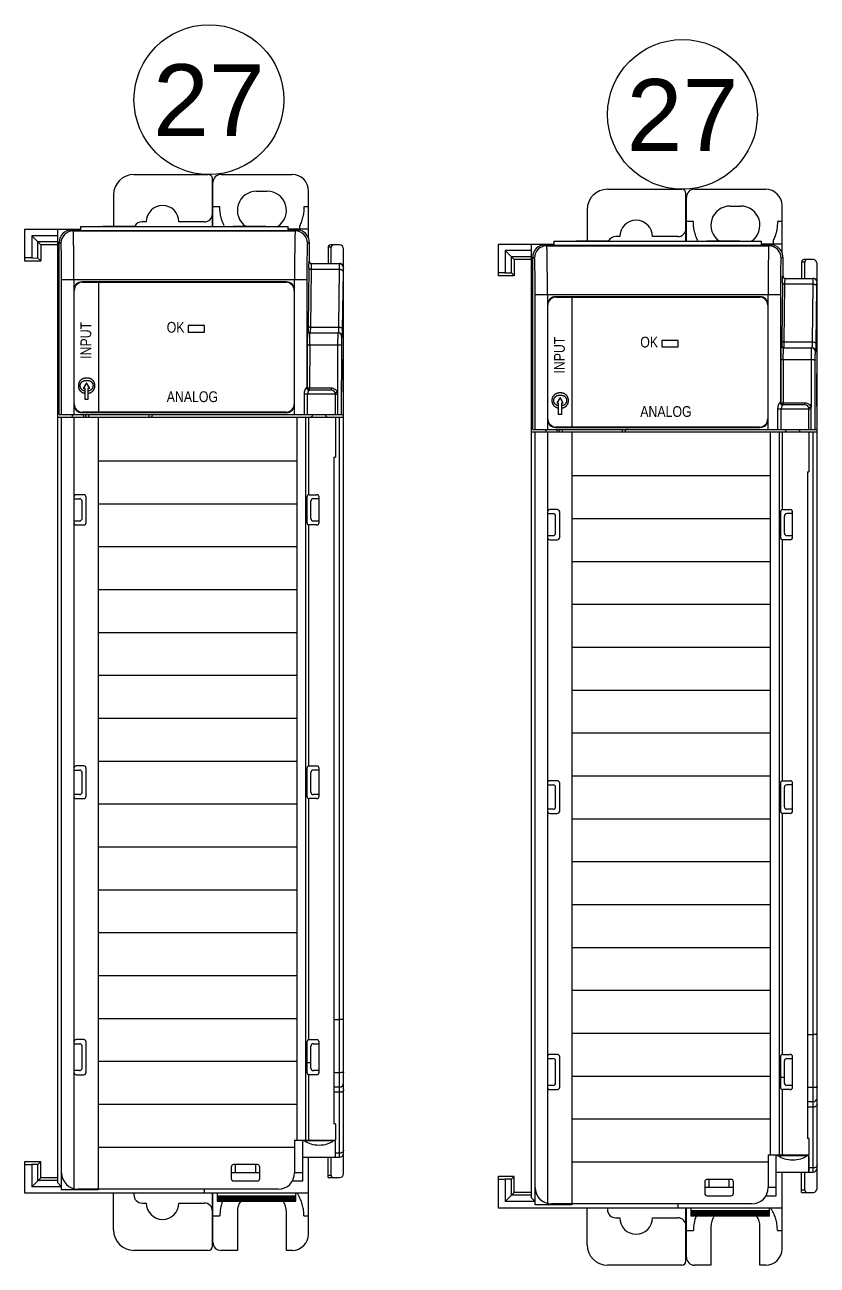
# Model space of a CAD drawing. Header units: inches. Extents: x -38 to 199, y -310 to 64.
# Drawn here: x 134.09 to 137.91, y 53.83 to 59.81 of the extents above; entities that cross this region are included whole.
import ezdxf
from ezdxf.enums import TextEntityAlignment as Align

# ---------------------------------------------------------------- set-up
doc = ezdxf.new("R2010")
doc.units = ezdxf.units.IN
doc.header["$MEASUREMENT"] = 0
for name, color, linetype in [('FREE-TEXT', 2, 'Continuous'), ('off-wire', 6, 'Continuous'), ('PLC', 7, 'Continuous')]:
    doc.layers.add(name, color=color, linetype=linetype)
doc.styles.add('HELVLS', font='arial.ttf')
doc.styles.get("Standard").update_dxf_attribs({"font": 'arial.ttf'})

# ---------------------------------------------------------------- blocks, each defined once
blk = doc.blocks.new('27GREEEN')
at = {"layer": 'PLC', "color": 3, "linetype": 'Continuous'}
for p, q in [((87.2378, -168.2679), (87.596, -168.2679)), ((87.6571, -168.2679), (87.9996, -168.2679)), ((87.6157, -168.5166), (87.6157, -168.2876)), ((87.6177, -168.5166), (87.6177, -168.3073)), ((87.1393, -168.3664), (87.1393, -168.5166)), ((87.8283, -168.3487), (87.8795, -168.3487)), ((88.0783, -168.5735), (88.0783, -168.3467)), ((87.6521, -168.4235), (87.6177, -168.4235)), ((88.0783, -168.4235), (88.0558, -168.4235)), ((87.2968, -168.4963), (87.2771, -168.4963)), ((87.5764, -168.4963), (87.4543, -168.4963)), ((86.7122, -168.6853), (86.7122, -168.5317)), ((86.7122, -168.5317), (86.9799, -168.5317)), ((86.7453, -168.5629), (86.7453, -168.6702)), ((86.7453, -168.5629), (86.789, -168.6065)), ((86.8697, -168.5629), (86.7453, -168.5629)), ((86.8697, -168.5317), (86.8697, -173.1262)), ((86.9453, -168.54), (86.9366, -168.5357)), ((86.9799, -168.5357), (86.9366, -168.5357)), ((86.9453, -168.54), (88.0145, -168.54)), ((86.9799, -168.518), (86.9799, -168.5378)), ((86.9799, -168.518), (87.9799, -168.518)), ((86.9799, -168.5378), (87.9799, -168.5378)), ((87.0862, -168.5166), (87.2437, -168.5166)), ((87.7161, -168.5166), (87.8736, -168.5166)), ((87.9799, -168.5378), (87.9799, -168.518)), ((88.0783, -168.5317), (87.9799, -168.5317)), ((88.0232, -168.5357), (87.9799, -168.5357)), ((88.0232, -168.5357), (88.0145, -168.54)), ((88.035, -168.5155), (88.035, -168.5317)), ((86.7754, -168.6707), (86.7754, -168.593)), ((86.8697, -168.593), (86.7754, -168.593)), ((86.789, -168.6065), (86.789, -168.6843)), ((86.8697, -168.6065), (86.789, -168.6065)), ((86.8775, -169.4254), (86.8775, -168.5947)), ((86.8775, -168.5947), (86.8862, -168.5991)), ((86.9477, -168.6296), (86.9476, -168.6216)), ((88.0122, -168.6217), (88.0121, -168.6296)), ((88.0736, -168.5991), (88.0823, -168.5947)), ((88.0823, -168.5947), (88.0823, -168.6853)), ((88.1724, -168.6189), (88.1724, -168.6971)), ((88.1875, -168.6189), (88.1724, -168.6189)), ((88.2279, -168.6071), (88.1842, -168.6071)), ((88.1875, -168.6971), (88.1875, -168.6189)), ((88.2476, -173.0823), (88.2476, -168.6268)), ((86.7453, -168.6702), (86.7122, -168.6702)), ((86.789, -168.6853), (86.7122, -168.6853)), ((86.7453, -168.6702), (86.7754, -168.6707)), ((86.7754, -168.6707), (86.789, -168.6843)), ((86.9481, -168.6753), (86.948, -168.6743)), ((86.9482, -168.7045), (86.9481, -168.6753)), ((88.0118, -168.6611), (88.0117, -168.6743)), ((88.0823, -168.6853), (88.0816, -168.6856)), ((86.8775, -168.705), (86.8697, -168.705)), ((88.0805, -168.7192), (88.0772, -168.9966)), ((88.089, -169.0033), (88.0923, -168.7259)), ((88.2266, -168.7259), (88.0923, -168.7259)), ((88.0934, -168.6974), (88.2273, -168.6974)), ((88.2266, -168.7259), (88.2233, -169.0033)), ((88.2279, -168.6971), (88.2273, -168.6974)), ((88.243, -169.0143), (88.2463, -168.7369)), ((88.2476, -168.705), (88.2437, -168.705)), ((88.2476, -168.7168), (88.2469, -168.7171)), ((86.8893, -169.4254), (86.8893, -168.7762)), ((88.0705, -168.7762), (86.8893, -168.7762)), ((86.9484, -168.7762), (86.9484, -169.4254)), ((87.972, -168.7857), (86.9878, -168.7857)), ((86.9897, -168.7876), (87.9701, -168.7876)), ((88.0114, -169.4254), (88.0114, -168.7762)), ((88.0705, -168.7762), (88.0705, -169.2955)), ((86.9504, -169.3742), (86.9504, -168.827)), ((88.0094, -168.827), (88.0094, -169.3742)), ((86.8775, -168.955), (86.8697, -168.955)), ((87.4996, -168.9963), (87.4996, -169.0278)), ((87.5783, -168.9963), (87.4996, -168.9963)), ((87.4996, -169.0278), (87.5783, -169.0278)), ((87.5783, -169.0278), (87.5783, -168.9963)), ((88.0739, -169.0199), (88.0764, -169.0199)), ((88.0857, -169.0317), (88.2221, -169.0317)), ((88.0882, -169.0317), (88.0885, -169.0283)), ((88.0885, -169.0283), (88.0888, -169.0185)), ((88.089, -169.0033), (88.2233, -169.0033)), ((88.2196, -169.0317), (88.2194, -169.0344)), ((88.0726, -169.0871), (88.0722, -169.2955)), ((88.0844, -169.0885), (88.084, -169.2968)), ((88.0844, -169.0885), (88.2188, -169.0885)), ((88.2188, -169.0885), (88.2183, -169.318)), ((88.2378, -169.4254), (88.2385, -169.091)), ((88.2418, -169.0514), (88.2393, -169.0514)), ((88.2418, -169.0514), (88.2421, -169.0489)), ((88.2449, -169.1577), (88.2449, -169.3152)), ((88.2449, -169.1577), (88.2462, -169.1577)), ((88.2462, -169.3152), (88.2462, -169.1577)), ((86.8697, -169.2089), (86.8775, -169.2089)), ((86.8775, -169.2758), (86.8697, -169.2758)), ((87.009, -169.2715), (86.9933, -169.2987)), ((87.0246, -169.2987), (87.009, -169.2715)), ((87.0024, -169.2987), (86.9933, -169.2987)), ((87.0024, -169.3528), (87.0024, -169.2987)), ((87.0024, -169.3113), (87.0024, -169.3113)), ((87.0024, -169.3222), (87.0024, -169.3222)), ((87.0246, -169.2987), (87.0156, -169.2987)), ((87.0156, -169.2987), (87.0156, -169.3528)), ((87.0156, -169.3116), (87.0156, -169.3116)), ((87.0156, -169.3225), (87.0156, -169.3225)), ((88.057, -169.327), (88.057, -169.4254)), ((88.2082, -169.327), (88.057, -169.327)), ((88.0694, -169.2955), (88.0722, -169.2955)), ((88.0744, -169.4254), (88.0744, -169.327)), ((88.0809, -169.3073), (88.0791, -169.3102)), ((88.1886, -169.3073), (88.0809, -169.3073)), ((88.084, -169.3073), (88.084, -169.2968)), ((88.084, -169.2968), (88.1886, -169.2968)), ((88.1886, -169.3073), (88.1886, -169.2968)), ((88.2082, -169.4254), (88.2082, -169.327)), ((88.2193, -169.4254), (88.2194, -169.3283)), ((88.2462, -169.3152), (88.2449, -169.3152)), ((87.0156, -169.3528), (87.0024, -169.3528)), ((86.8697, -169.4372), (88.2476, -169.4372)), ((86.8775, -169.4254), (88.2476, -169.4254)), ((86.8893, -173.1462), (86.8893, -169.4372)), ((86.9484, -169.4372), (86.9484, -173.1552)), ((86.9878, -169.4156), (87.972, -169.4156)), ((87.9701, -169.4136), (86.9897, -169.4136)), ((87.0193, -169.4254), (87.0193, -169.4372)), ((87.3106, -169.4372), (87.3106, -169.4254)), ((88.0232, -172.9215), (88.0232, -169.4372)), ((88.0644, -169.4372), (88.0644, -172.9215)), ((88.0801, -169.8115), (88.0801, -169.4372)), ((88.2082, -169.4372), (88.2082, -169.6301)), ((88.2279, -173.0042), (88.2279, -169.4372)), ((88.2011, -169.6301), (88.2011, -172.8427)), ((88.2011, -169.6301), (88.2082, -169.6301)), ((86.9956, -169.8112), (86.9602, -169.8112)), ((87.0075, -169.9451), (87.0075, -169.8231)), ((88.0704, -169.8231), (88.0704, -169.9451)), ((88.0823, -169.8112), (88.1177, -169.8112)), ((88.1295, -169.9451), (88.1295, -169.8231)), ((86.9484, -169.8309), (86.976, -169.8309)), ((86.9878, -169.9254), (86.9878, -169.8427)), ((88.0901, -169.9254), (88.0901, -169.8427)), ((88.1295, -169.8309), (88.1019, -169.8309)), ((86.9484, -169.9372), (86.976, -169.9372)), ((88.1019, -169.9372), (88.1295, -169.9372)), ((86.9602, -169.9569), (86.9956, -169.9569)), ((88.0801, -171.1185), (88.0801, -169.9567)), ((88.1177, -169.9569), (88.0823, -169.9569)), ((86.9484, -171.138), (86.976, -171.138)), ((86.9956, -171.1183), (86.9602, -171.1183)), ((87.0075, -171.264), (87.0075, -171.1301)), ((88.0704, -171.1301), (88.0704, -171.264)), ((88.0823, -171.1183), (88.1177, -171.1183)), ((88.1295, -171.138), (88.1019, -171.138)), ((88.1295, -171.264), (88.1295, -171.1301)), ((86.9878, -171.2443), (86.9878, -171.1498)), ((88.0901, -171.2443), (88.0901, -171.1498)), ((86.976, -171.2561), (86.9484, -171.2561)), ((88.1295, -171.2561), (88.1019, -171.2561)), ((86.9602, -171.2758), (86.9956, -171.2758)), ((88.0801, -172.4374), (88.0801, -171.2756)), ((88.1177, -171.2758), (88.0823, -171.2758)), ((88.2011, -172.3407), (88.2279, -172.3407)), ((86.9956, -172.4372), (86.9602, -172.4372)), ((87.0075, -172.5947), (87.0075, -172.449)), ((88.0704, -172.449), (88.0704, -172.5947)), ((88.0823, -172.4372), (88.1177, -172.4372)), ((88.1295, -172.5947), (88.1295, -172.449)), ((86.9484, -172.4569), (86.976, -172.4569)), ((86.9878, -172.575), (86.9878, -172.4687)), ((88.0901, -172.575), (88.0901, -172.4687)), ((88.1019, -172.4569), (88.1295, -172.4569)), ((88.0704, -172.5475), (88.0901, -172.5475)), ((86.976, -172.5868), (86.9484, -172.5868)), ((86.9602, -172.6065), (86.9956, -172.6065)), ((88.0801, -172.9215), (88.0801, -172.6063)), ((88.1177, -172.6065), (88.0823, -172.6065)), ((88.1295, -172.5868), (88.1019, -172.5868)), ((88.2279, -172.5966), (88.2011, -172.5966)), ((88.2279, -172.6656), (88.2011, -172.6656)), ((88.2279, -172.6912), (88.2011, -172.6912)), ((88.2082, -172.8427), (88.2011, -172.8427)), ((88.2082, -172.8427), (88.2082, -172.9215)), ((88.0114, -172.9215), (88.2082, -172.9215)), ((88.0114, -172.9215), (88.0114, -173.079)), ((88.2082, -172.9254), (88.0508, -172.9254)), ((88.0508, -173.1183), (88.0508, -172.9254)), ((88.1886, -172.9215), (88.1886, -172.9254)), ((88.207, -172.9254), (88.207, -173.0042)), ((88.2082, -173.0042), (88.2082, -172.9254)), ((88.2279, -172.9843), (88.2082, -172.9843)), ((86.7122, -173.0238), (86.789, -173.0238)), ((86.7122, -173.1774), (86.7122, -173.0238)), ((86.7122, -173.0389), (86.7453, -173.0389)), ((86.7754, -173.0384), (86.7453, -173.0389)), ((86.7453, -173.0389), (86.7453, -173.1462)), ((86.789, -173.0248), (86.7754, -173.0384)), ((86.7754, -173.1162), (86.7754, -173.0384)), ((86.789, -173.1026), (86.789, -173.0248)), ((87.7063, -173.0514), (87.7063, -173.1065)), ((87.8323, -173.0396), (87.7181, -173.0396)), ((87.726, -173.0396), (87.726, -173.079)), ((87.8244, -173.079), (87.8244, -173.0396)), ((87.8441, -173.1065), (87.8441, -173.0514)), ((88.0508, -173.0042), (88.2279, -173.0042)), ((88.0783, -173.3742), (88.0783, -173.0042)), ((88.1724, -173.102), (88.1724, -173.0042)), ((88.1875, -173.0902), (88.1875, -173.0042)), ((86.7453, -173.1462), (86.789, -173.1026)), ((86.8697, -173.1026), (86.789, -173.1026)), ((87.8441, -173.079), (87.7063, -173.079)), ((88.0508, -173.079), (88.0114, -173.079)), ((88.1724, -173.0902), (88.1875, -173.0902)), ((88.1724, -173.102), (88.2279, -173.102)), ((86.8893, -173.1462), (86.7453, -173.1462)), ((86.8697, -173.1162), (86.7754, -173.1162)), ((86.8697, -173.1262), (86.8893, -173.1462)), ((87.9327, -173.1577), (86.9681, -173.1577)), ((87.5783, -173.1774), (87.5783, -173.1577)), ((87.7181, -173.1183), (87.8323, -173.1183)), ((87.9999, -173.1183), (88.0508, -173.1183)), ((88.0783, -173.1774), (86.7122, -173.1774)), ((87.1393, -173.3546), (87.1393, -173.1774)), ((87.2378, -173.1774), (87.2378, -173.1853)), ((87.2771, -173.2246), (87.2968, -173.2246)), ((87.4543, -173.2246), (87.5764, -173.2246)), ((87.6157, -173.4333), (87.6157, -173.1774)), ((87.6177, -173.4136), (87.6177, -173.1774)), ((87.6393, -173.1776), (87.6393, -173.2161)), ((88.0173, -173.191), (87.6393, -173.191)), ((88.0173, -173.1978), (87.6393, -173.1978)), ((88.0173, -173.2035), (87.6393, -173.2035)), ((88.0173, -173.2082), (87.6393, -173.2082)), ((88.0173, -173.2119), (87.6393, -173.2119)), ((88.0173, -173.2145), (87.6393, -173.2145)), ((88.0173, -173.2161), (87.6393, -173.2161)), ((88.0173, -173.2166), (87.6393, -173.2166)), ((88.0173, -173.2161), (88.0173, -173.1777)), ((87.6177, -173.2857), (87.6521, -173.2857)), ((87.7358, -173.2679), (87.7358, -173.453)), ((87.972, -173.453), (87.972, -173.2679)), ((88.0558, -173.2857), (88.0783, -173.2857)), ((87.596, -173.453), (87.2378, -173.453)), ((87.7358, -173.453), (87.6571, -173.453)), ((87.9996, -173.453), (87.972, -173.453))]:
    blk.add_line(p, q, dxfattribs=at)
at = {"layer": 'PLC', "color": 3}
for p, q in [((87.0681, -169.4156), (87.0681, -168.7857)), ((87.0662, -169.6479), (88.0232, -169.6479)), ((87.0662, -169.8546), (88.0232, -169.8546)), ((87.0662, -170.0612), (88.0232, -170.0612)), ((87.0662, -170.2679), (88.0232, -170.2679)), ((87.0662, -170.4746), (88.0232, -170.4746)), ((87.0662, -170.6813), (88.0232, -170.6813)), ((87.0662, -170.888), (88.0232, -170.888)), ((87.0662, -171.0947), (88.0232, -171.0947)), ((87.0662, -171.3014), (88.0232, -171.3014)), ((87.0662, -171.5081), (88.0232, -171.5081)), ((87.0662, -171.7148), (88.0232, -171.7148)), ((87.0662, -171.9215), (88.0232, -171.9215)), ((87.0662, -172.1282), (88.0232, -172.1282)), ((87.0662, -172.3349), (88.0232, -172.3349)), ((87.0662, -172.5416), (88.0232, -172.5416)), ((87.0662, -172.7483), (88.0232, -172.7483)), ((87.0662, -172.955), (88.0114, -172.955))]:
    blk.add_line(p, q, dxfattribs=at)
blk.add_lwpolyline([(86.8893, -169.4372), (87.0662, -169.4372), (87.0662, -173.1616), (86.8893, -173.1616)], close=True, dxfattribs=at)
at = {"layer": 'PLC', "color": 3, "linetype": 'Continuous'}
for centre, radius, start, end in [((87.2378, -168.3664), 0.0984, 90, 180), ((87.596, -168.2876), 0.0197, 0, 90), ((87.6571, -168.3073), 0.0394, 90, 180), ((87.9996, -168.3467), 0.0787, 0, 90), ((87.8283, -168.4412), 0.0925, 90, 235.17732), ((87.8795, -168.4412), 0.0925, 304.82253, 90), ((87.3756, -168.4963), 0.0787, 0, 180), ((87.2771, -168.5357), 0.0394, 90, 150.75074), ((87.5764, -168.4569), 0.0394, 270, 0), ((86.9366, -168.5947), 0.059, 89.99406, 179.99628), ((86.9453, -168.5991), 0.0591, 90.01329, 179.99407), ((88.0145, -168.5991), 0.0591, 0.00521, 89.98641), ((88.1842, -168.6189), 0.0118, 90, 180), ((88.2279, -168.6268), 0.0197, 0, 90), ((75.5847, -168.7451), 11.3635, 0.35718, 0.58221), ((104.5517, -168.775), 16.5402, 179.65114, 180.00432), ((98.0928, -168.7339), 10.0813, 179.40757, 179.58624), ((88.0934, -168.6856), 0.0118, 180.00764, 269.98595), ((69.6404, -168.7763), 17.3079, 0.00012, 0.23749), ((88.2273, -168.7171), 0.0197, 0.00708, 89.98561), ((86.9878, -168.825), 0.0394, 90, 180.20461), ((86.9897, -168.827), 0.0394, 90, 180), ((87.9701, -168.827), 0.0394, 0, 90), ((87.972, -168.825), 0.0394, 359.75716, 90), ((88.0857, -169.0199), 0.0118, 179.99628, 269.9952), ((88.0882, -169.0199), 0.0118, 180.07853, 269.9991), ((86.5008, -168.9893), 1.5883, 358.94531, 359.49432), ((88.2196, -169.0514), 0.0197, 0.00139, 89.92261), ((88.2221, -169.0514), 0.0197, 359.99555, 89.99539), ((88.0823, -169.2956), 0.0117, 179.99226, 269.97929), ((88.084, -169.2955), 0.0118, 179.99928, 269.99768), ((88.1886, -169.327), 0.0197, 0, 90), ((88.1889, -169.3285), 0.0312, 19.66772, 37.41356), ((86.9878, -169.3762), 0.0394, 179.76972, 270), ((86.9897, -169.3742), 0.0394, 180, 270), ((87.9701, -169.3742), 0.0394, 270, 360), ((87.972, -169.3762), 0.0394, 270, 0.28186), ((86.9681, -169.4439), 0.0303, 141.84812, 167.31962), ((86.9681, -169.4439), 0.0303, 12.68038, 38.15188), ((86.9956, -169.4372), 0.0118, 0, 67.5), ((87.3342, -169.4372), 0.0118, 90, 180), ((88.0872, -169.4254), 0.0118, 270, 0), ((88.1718, -169.4254), 0.0118, 180, 247.5), ((86.9602, -169.8231), 0.0118, 90, 179.98979), ((86.9956, -169.8231), 0.0118, 0, 90), ((88.0823, -169.8231), 0.0118, 90, 180), ((88.1177, -169.8231), 0.0118, 0, 90), ((86.976, -169.8427), 0.0118, 0, 90), ((88.1019, -169.8427), 0.0118, 90, 180), ((86.976, -169.9254), 0.0118, 270, 360), ((88.1019, -169.9254), 0.0118, 180, 270), ((86.9602, -169.9451), 0.0118, 180.00953, 270), ((86.9956, -169.9451), 0.0118, 270, 360), ((88.0823, -169.9451), 0.0118, 180, 270), ((88.1177, -169.9451), 0.0118, 270, 0.00596), ((86.9602, -171.1301), 0.0118, 90, 179.9886), ((86.976, -171.1498), 0.0118, 0, 90), ((86.9956, -171.1301), 0.0118, 0, 90), ((88.0823, -171.1301), 0.0118, 90, 180), ((88.1019, -171.1498), 0.0118, 90, 180), ((88.1177, -171.1301), 0.0118, 0, 90), ((86.976, -171.2443), 0.0118, 270, 360), ((88.1019, -171.2443), 0.0118, 180, 270), ((86.9602, -171.264), 0.0118, 180.00953, 270), ((86.9956, -171.264), 0.0118, 270, 360), ((88.0823, -171.264), 0.0118, 180, 270), ((88.1177, -171.264), 0.0118, 270, 0.00596), ((86.9602, -172.449), 0.0118, 90, 179.9886), ((86.9956, -172.449), 0.0118, 0, 90), ((88.0823, -172.449), 0.0118, 90, 180), ((88.1177, -172.449), 0.0118, 0, 90), ((86.976, -172.4687), 0.0118, 0, 90), ((88.1019, -172.4687), 0.0118, 90, 180), ((86.9602, -172.5947), 0.0118, 180.00953, 270), ((86.976, -172.575), 0.0118, 270, 360), ((86.9956, -172.5947), 0.0118, 270, 360), ((88.0823, -172.5947), 0.0118, 180, 270), ((88.1019, -172.575), 0.0118, 180, 270), ((88.1177, -172.5947), 0.0118, 270, 0.00441), ((88.2279, -172.6459), 0.0197, 270, 359.99778), ((88.0872, -172.9333), 0.0118, 40.54788, 90), ((88.1718, -172.9333), 0.0118, 112.5, 139.45212), ((88.2279, -172.9845), 0.0197, 270, 359.99909), ((87.7181, -173.0514), 0.0118, 90, 180), ((87.8323, -173.0514), 0.0118, 0, 90), ((86.9681, -173.079), 0.0787, 180, 270), ((87.7181, -173.1065), 0.0118, 180, 270), ((87.8323, -173.1065), 0.0118, 270, 0), ((87.9327, -173.079), 0.0787, 270, 0), ((88.2279, -173.0823), 0.0197, 270, 0), ((87.2771, -173.1853), 0.0394, 180, 270), ((87.3756, -173.2246), 0.0787, 180, 0), ((87.5764, -173.264), 0.0394, 0, 90), ((87.8283, -173.2679), 0.0925, 145.65376, 180), ((87.8795, -173.2679), 0.0925, 0, 34.34626), ((87.883, -173.2759), 0.1713, 33.89164, 35.12407), ((87.8813, -173.2771), 0.1733, 32.07478, 33.88954), ((87.8792, -173.2783), 0.1757, 30.11953, 32.07219), ((87.2378, -173.3546), 0.0984, 180, 270), ((87.9996, -173.3742), 0.0787, 270, 0), ((87.596, -173.4333), 0.0197, 270, 0), ((87.6571, -173.4136), 0.0394, 180, 270)]:
    blk.add_arc(centre, radius, start, end, dxfattribs=at)
for centre, major_axis, ratio, start_param, end_param in [((88.0232, -168.5947), (0.0528, 0.0264), 0.99981, -0.096361, 1.107103), ((88.0232, -168.5947), (-0.0528, -0.0264), 0.99981, 2.678052, 3.045231), ((88.1993, -168.6189), (0.0118, 0), 0.999848, 7.853982, 9.424778), ((88.0941, -168.6853), (0.0106, 0.0053), 0.99981, 2.678052, 4.248696), ((88.2279, -168.7168), (-0.0176, -0.0088), 0.99981, 3.32181, 4.248696), ((88.2279, -168.7168), (0.0176, 0.0088), 0.99981, -0.463541, 0.180217), ((88.1295, -172.9057), (0.0787, 0), 0.5, 3.665191, 5.759587), ((88.1993, -173.0902), (0.0118, 0), 0.999848, 3.141593, 4.712389)]:
    blk.add_ellipse(centre, major_axis=major_axis, ratio=ratio, start_param=start_param, end_param=end_param, dxfattribs=at)
for points, knots in [([(87.6729, -168.5155), (87.671, -168.5119), (87.6675, -168.5046), (87.663, -168.4934), (87.6592, -168.482), (87.6562, -168.4704), (87.654, -168.4588), (87.652, -168.4431), (87.6517, -168.4313), (87.6521, -168.4235)], [0, 0, 0, 0, 0.127708, 0.254328, 0.380026, 0.504912, 0.629177, 0.753048, 1, 1, 1, 1]), ([(88.0558, -168.4235), (88.0561, -168.4313), (88.0558, -168.4431), (88.0539, -168.4588), (88.0516, -168.4704), (88.0486, -168.482), (88.0449, -168.4934), (88.0404, -168.5046), (88.0369, -168.5119), (88.035, -168.5155)], [0, 0, 0, 0, 0.246944, 0.370809, 0.495073, 0.619962, 0.745664, 0.872289, 1, 1, 1, 1]), ([(86.9476, -168.6216), (86.9475, -168.6156), (86.9474, -168.6068), (86.9472, -168.5954), (86.9471, -168.5877), (86.947, -168.5804), (86.9469, -168.5737), (86.9467, -168.5676), (86.9466, -168.562), (86.9464, -168.5571), (86.9463, -168.5527), (86.9461, -168.5495), (86.946, -168.5472), (86.9459, -168.5458), (86.9459, -168.5445), (86.9458, -168.5434), (86.9457, -168.5424), (86.9456, -168.5416), (86.9455, -168.541), (86.9455, -168.5405), (86.9454, -168.5403), (86.9454, -168.5402), (86.9453, -168.5401), (86.9453, -168.54), (86.9453, -168.54)], [0, 0, 0, 0, 0.220848, 0.32252, 0.417952, 0.506883, 0.589081, 0.664312, 0.732348, 0.792993, 0.846102, 0.891528, 0.911317, 0.929132, 0.944961, 0.958798, 0.970639, 0.98048, 0.988319, 0.994158, 0.996333, 0.998017, 0.999226, 1, 1, 1, 1]), ([(88.0145, -168.54), (88.0145, -168.54), (88.0145, -168.5401), (88.0144, -168.5402), (88.0144, -168.5403), (88.0143, -168.5405), (88.0143, -168.541), (88.0142, -168.5416), (88.0141, -168.5424), (88.014, -168.5434), (88.0139, -168.5445), (88.0139, -168.5458), (88.0138, -168.5472), (88.0137, -168.5495), (88.0135, -168.5527), (88.0134, -168.5571), (88.0132, -168.562), (88.0131, -168.5676), (88.0129, -168.5737), (88.0128, -168.5804), (88.0127, -168.5877), (88.0125, -168.5955), (88.0124, -168.6069), (88.0123, -168.6157), (88.0122, -168.6217)], [0, 0, 0, 0, 0.000774, 0.001982, 0.003667, 0.005842, 0.011681, 0.01952, 0.029361, 0.041202, 0.05504, 0.070869, 0.088685, 0.108474, 0.153902, 0.207012, 0.267659, 0.335696, 0.410928, 0.493126, 0.582057, 0.677489, 0.779159, 1, 1, 1, 1]), ([(86.8893, -168.7762), (86.8893, -168.7648), (86.8893, -168.7477), (86.8892, -168.7252), (86.8891, -168.709), (86.889, -168.6934), (86.8888, -168.6786), (86.8886, -168.6647), (86.8884, -168.6519), (86.8882, -168.6402), (86.888, -168.6313), (86.8878, -168.6249), (86.8877, -168.6206), (86.8876, -168.6167), (86.8874, -168.6131), (86.8873, -168.61), (86.8871, -168.6072), (86.887, -168.6048), (86.8869, -168.6031), (86.8868, -168.6019), (86.8867, -168.6012), (86.8866, -168.6006), (86.8865, -168.6001), (86.8865, -168.5997), (86.8864, -168.5994), (86.8863, -168.5992), (86.8863, -168.5991), (86.8862, -168.5991)], [0, 0, 0, 0, 0.193908, 0.288591, 0.380476, 0.468739, 0.552559, 0.631129, 0.703673, 0.769515, 0.828011, 0.854337, 0.878635, 0.900844, 0.920908, 0.938786, 0.954437, 0.967819, 0.978896, 0.983563, 0.987646, 0.991145, 0.994061, 0.996393, 0.998147, 0.999334, 1, 1, 1, 1]), ([(88.0736, -168.5991), (88.0735, -168.5991), (88.0735, -168.5992), (88.0734, -168.5994), (88.0733, -168.5997), (88.0732, -168.6001), (88.0732, -168.6006), (88.0731, -168.6012), (88.073, -168.6019), (88.0729, -168.6031), (88.0728, -168.6048), (88.0727, -168.6072), (88.0725, -168.61), (88.0724, -168.6131), (88.0722, -168.6167), (88.0721, -168.6206), (88.072, -168.6249), (88.0718, -168.6313), (88.0716, -168.6402), (88.0714, -168.6519), (88.0712, -168.6647), (88.071, -168.6786), (88.0708, -168.6934), (88.0707, -168.709), (88.0706, -168.7252), (88.0705, -168.7477), (88.0705, -168.7648), (88.0705, -168.7762)], [0, 0, 0, 0, 0.000666, 0.001851, 0.003603, 0.005934, 0.008847, 0.012344, 0.016425, 0.02109, 0.032166, 0.04555, 0.061205, 0.079087, 0.099156, 0.121367, 0.145665, 0.17199, 0.230484, 0.296325, 0.368871, 0.447444, 0.531269, 0.619531, 0.711414, 0.806094, 1, 1, 1, 1]), ([(88.0805, -168.7192), (88.0805, -168.7168), (88.0806, -168.7121), (88.0807, -168.7065), (88.0808, -168.7024), (88.0808, -168.6996), (88.0809, -168.6971), (88.081, -168.6948), (88.081, -168.6927), (88.0811, -168.6909), (88.0812, -168.6894), (88.0813, -168.6882), (88.0813, -168.6875), (88.0814, -168.687), (88.0814, -168.6866), (88.0814, -168.6863), (88.0815, -168.686), (88.0815, -168.6858), (88.0815, -168.6857), (88.0816, -168.6856), (88.0816, -168.6856)], [0, 0, 0, 0, 0.217545, 0.413663, 0.502583, 0.584974, 0.660569, 0.729105, 0.790328, 0.844039, 0.89005, 0.928176, 0.944228, 0.958258, 0.970258, 0.980227, 0.988161, 0.994067, 0.99797, 1, 1, 1, 1]), ([(88.0923, -168.7259), (88.0915, -168.7259), (88.09, -168.7258), (88.0879, -168.7254), (88.0858, -168.7248), (88.084, -168.724), (88.0826, -168.723), (88.0814, -168.7218), (88.0807, -168.7206), (88.0805, -168.7197), (88.0805, -168.7192)], [0, 0, 0, 0, 0.155385, 0.307511, 0.451848, 0.585479, 0.706506, 0.81452, 0.911059, 1, 1, 1, 1]), ([(88.0923, -168.7259), (88.0923, -168.7238), (88.0924, -168.7199), (88.0925, -168.7143), (88.0926, -168.7101), (88.0927, -168.7071), (88.0928, -168.7052), (88.0929, -168.7034), (88.0929, -168.7019), (88.093, -168.7006), (88.0931, -168.6995), (88.0931, -168.6988), (88.0932, -168.6983), (88.0932, -168.698), (88.0933, -168.6978), (88.0933, -168.6976), (88.0934, -168.6975), (88.0934, -168.6974), (88.0934, -168.6974)], [0, 0, 0, 0, 0.217153, 0.413238, 0.584751, 0.66035, 0.72886, 0.790067, 0.843756, 0.889716, 0.927782, 0.957866, 0.969892, 0.979898, 0.987882, 0.993849, 0.997834, 1, 1, 1, 1]), ([(88.2273, -168.6974), (88.2273, -168.6974), (88.2272, -168.6974), (88.2272, -168.6975), (88.2272, -168.6976), (88.2272, -168.6978), (88.2272, -168.698), (88.2271, -168.6983), (88.2271, -168.6986), (88.2271, -168.699), (88.2271, -168.6996), (88.227, -168.7006), (88.227, -168.7019), (88.2269, -168.7034), (88.2269, -168.7052), (88.2269, -168.7071), (88.2268, -168.7093), (88.2268, -168.7116), (88.2267, -168.7151), (88.2267, -168.7199), (88.2266, -168.7238), (88.2266, -168.7259)], [0, 0, 0, 0, 0.000701, 0.001864, 0.00569, 0.011556, 0.019469, 0.029423, 0.041411, 0.055422, 0.071446, 0.109492, 0.155456, 0.209169, 0.270416, 0.338981, 0.414648, 0.497199, 0.586333, 0.782622, 1, 1, 1, 1]), ([(88.2463, -168.7369), (88.2463, -168.7362), (88.246, -168.7347), (88.2447, -168.7326), (88.2429, -168.7307), (88.2404, -168.729), (88.2374, -168.7277), (88.234, -168.7267), (88.2304, -168.726), (88.2279, -168.7259), (88.2266, -168.7259)], [0, 0, 0, 0, 0.088915, 0.18538, 0.293295, 0.414254, 0.547907, 0.692338, 0.844576, 1, 1, 1, 1]), ([(88.2463, -168.7369), (88.2463, -168.7355), (88.2464, -168.7328), (88.2464, -168.7289), (88.2465, -168.7259), (88.2465, -168.7239), (88.2466, -168.7225), (88.2466, -168.7213), (88.2467, -168.7202), (88.2467, -168.7193), (88.2468, -168.7186), (88.2468, -168.718), (88.2468, -168.7177), (88.2468, -168.7175), (88.2469, -168.7173), (88.2469, -168.7172), (88.2469, -168.7171), (88.2469, -168.7171), (88.2469, -168.7171)], [0, 0, 0, 0, 0.217235, 0.4134, 0.584986, 0.660615, 0.729149, 0.790373, 0.844073, 0.890034, 0.928091, 0.958156, 0.970167, 0.980153, 0.98811, 0.994038, 0.99796, 1, 1, 1, 1]), ([(88.0739, -169.0199), (88.0739, -169.0199), (88.0739, -169.0199), (88.0738, -169.02), (88.0738, -169.0203), (88.0737, -169.0207), (88.0737, -169.0212), (88.0736, -169.0219), (88.0736, -169.0228), (88.0735, -169.0238), (88.0734, -169.0249), (88.0734, -169.0262), (88.0733, -169.0282), (88.0732, -169.0311), (88.0731, -169.0349), (88.073, -169.0393), (88.0729, -169.0441), (88.0729, -169.0493), (88.0728, -169.0549), (88.0727, -169.0609), (88.0727, -169.0671), (88.0726, -169.0759), (88.0726, -169.0826), (88.0726, -169.0871)], [0, 0, 0, 0, 0.000536, 0.001522, 0.005137, 0.011024, 0.01919, 0.02963, 0.042332, 0.05728, 0.074447, 0.09379, 0.115264, 0.16443, 0.221587, 0.286261, 0.357886, 0.435892, 0.519667, 0.608545, 0.701855, 0.798836, 1, 1, 1, 1]), ([(88.0772, -168.9966), (88.0772, -168.9983), (88.0771, -169.0016), (88.0771, -169.0062), (88.077, -169.0096), (88.0769, -169.0121), (88.0769, -169.0137), (88.0768, -169.0151), (88.0768, -169.0163), (88.0767, -169.0174), (88.0767, -169.0183), (88.0766, -169.0189), (88.0766, -169.0193), (88.0766, -169.0195), (88.0765, -169.0197), (88.0765, -169.0198), (88.0765, -169.0199), (88.0765, -169.0199), (88.0764, -169.0199)], [0, 0, 0, 0, 0.219039, 0.416593, 0.589077, 0.66495, 0.733586, 0.794768, 0.848275, 0.893892, 0.93145, 0.96086, 0.972486, 0.98205, 0.989546, 0.994981, 0.99839, 1, 1, 1, 1]), ([(88.0772, -168.9966), (88.0772, -168.9971), (88.0774, -168.998), (88.0781, -168.9992), (88.0793, -169.0004), (88.0808, -169.0014), (88.0825, -169.0022), (88.0846, -169.0028), (88.0867, -169.0032), (88.0883, -169.0033), (88.089, -169.0033)], [0, 0, 0, 0, 0.088913, 0.185374, 0.293288, 0.414248, 0.547902, 0.692335, 0.844576, 1, 1, 1, 1]), ([(88.0844, -169.0885), (88.0844, -169.0847), (88.0844, -169.0773), (88.0845, -169.0682), (88.0846, -169.0613), (88.0847, -169.0566), (88.0847, -169.0521), (88.0848, -169.0481), (88.0849, -169.0444), (88.085, -169.0412), (88.0851, -169.0388), (88.0852, -169.0371), (88.0852, -169.036), (88.0853, -169.035), (88.0854, -169.0341), (88.0854, -169.0334), (88.0855, -169.0328), (88.0855, -169.0324), (88.0856, -169.032), (88.0856, -169.0318), (88.0857, -169.0317), (88.0857, -169.0317), (88.0857, -169.0317)], [0, 0, 0, 0, 0.2011, 0.391327, 0.480187, 0.56395, 0.641945, 0.713558, 0.778222, 0.83537, 0.884528, 0.905999, 0.925341, 0.94251, 0.957463, 0.970171, 0.980621, 0.988803, 0.994712, 0.998369, 0.999394, 1, 1, 1, 1]), ([(88.2194, -169.0344), (88.2193, -169.0355), (88.2192, -169.0381), (88.2191, -169.0427), (88.219, -169.0483), (88.2189, -169.0577), (88.2188, -169.0712), (88.2188, -169.0825), (88.2188, -169.0885)], [0, 0, 0, 0, 0.061297, 0.145256, 0.250208, 0.373862, 0.666877, 1, 1, 1, 1]), ([(88.2233, -169.0033), (88.2233, -169.0054), (88.2232, -169.0093), (88.2231, -169.0149), (88.223, -169.0191), (88.2229, -169.0222), (88.2228, -169.0241), (88.2227, -169.0258), (88.2226, -169.0274), (88.2226, -169.0287), (88.2225, -169.0297), (88.2224, -169.0306), (88.2223, -169.0311), (88.2222, -169.0314), (88.2222, -169.0316), (88.2222, -169.0317), (88.2221, -169.0317), (88.2221, -169.0317)], [0, 0, 0, 0, 0.218845, 0.416237, 0.588588, 0.664406, 0.732996, 0.794142, 0.847625, 0.893229, 0.930792, 0.96023, 0.981482, 0.989034, 0.994554, 0.998103, 1, 1, 1, 1]), ([(88.2233, -169.0033), (88.2246, -169.0033), (88.2271, -169.0034), (88.2307, -169.0041), (88.2341, -169.0051), (88.2371, -169.0064), (88.2396, -169.0081), (88.2415, -169.01), (88.2427, -169.0121), (88.243, -169.0136), (88.243, -169.0143)], [0, 0, 0, 0, 0.155389, 0.307521, 0.451858, 0.585485, 0.70651, 0.814522, 0.91106, 1, 1, 1, 1]), ([(88.2421, -169.0489), (88.2422, -169.0482), (88.2423, -169.0465), (88.2425, -169.0423), (88.2427, -169.0354), (88.2429, -169.0256), (88.243, -169.0183), (88.243, -169.0143)], [0, 0, 0, 0, 0.063849, 0.146892, 0.367675, 0.655358, 1, 1, 1, 1]), ([(88.0726, -169.0871), (88.0726, -169.0871), (88.0727, -169.0872), (88.0729, -169.0874), (88.0732, -169.0875), (88.0736, -169.0876), (88.0741, -169.0878), (88.0749, -169.0879), (88.0762, -169.0881), (88.078, -169.0883), (88.0807, -169.0885), (88.0829, -169.0885), (88.0844, -169.0885)], [0, 0, 0, 0, 0.013411, 0.032832, 0.059851, 0.094901, 0.138001, 0.188839, 0.311996, 0.4604, 0.628858, 1, 1, 1, 1]), ([(88.2188, -169.0885), (88.2201, -169.0885), (88.2225, -169.0886), (88.2262, -169.0887), (88.2295, -169.0889), (88.232, -169.0892), (88.2338, -169.0894), (88.235, -169.0896), (88.236, -169.0898), (88.2368, -169.0901), (88.2375, -169.0903), (88.2379, -169.0905), (88.2382, -169.0906), (88.2384, -169.0908), (88.2385, -169.0909), (88.2385, -169.091)], [0, 0, 0, 0, 0.188607, 0.370965, 0.539304, 0.687679, 0.752718, 0.810928, 0.861828, 0.90497, 0.940046, 0.967092, 0.977728, 0.986584, 1, 1, 1, 1]), ([(88.2385, -169.091), (88.2385, -169.0884), (88.2385, -169.0832), (88.2385, -169.0768), (88.2386, -169.072), (88.2386, -169.0687), (88.2387, -169.0656), (88.2387, -169.0628), (88.2388, -169.0603), (88.2388, -169.058), (88.2389, -169.0563), (88.2389, -169.0551), (88.239, -169.0544), (88.239, -169.0537), (88.239, -169.0531), (88.2391, -169.0526), (88.2391, -169.0522), (88.2391, -169.0519), (88.2392, -169.0516), (88.2392, -169.0515), (88.2392, -169.0514), (88.2393, -169.0514), (88.2393, -169.0514)], [0, 0, 0, 0, 0.200964, 0.391456, 0.480407, 0.564172, 0.642148, 0.71373, 0.778337, 0.835483, 0.88471, 0.906212, 0.925562, 0.942713, 0.957644, 0.970337, 0.980778, 0.98895, 0.994846, 0.998471, 0.999462, 1, 1, 1, 1]), ([(87.01, -169.2491), (87.009, -169.2491), (87.0071, -169.2491), (87.0044, -169.2493), (87.0017, -169.2497), (86.999, -169.2502), (86.9965, -169.2508), (86.994, -169.2516), (86.9916, -169.2525), (86.9893, -169.2535), (86.9871, -169.2547), (86.985, -169.256), (86.983, -169.2575), (86.9812, -169.2591), (86.9795, -169.2608), (86.9779, -169.2626), (86.9764, -169.2646), (86.9751, -169.2666), (86.9739, -169.2688), (86.9728, -169.271), (86.972, -169.2734), (86.9713, -169.2757), (86.9707, -169.2782), (86.9703, -169.2807), (86.9701, -169.2833), (86.97, -169.285), (86.97, -169.2859)], [0, 0, 0, 0, 0.046666, 0.092161, 0.136649, 0.180448, 0.223293, 0.265781, 0.307491, 0.349241, 0.390297, 0.430963, 0.470884, 0.510312, 0.549967, 0.589534, 0.629402, 0.66999, 0.710719, 0.750975, 0.79155, 0.832033, 0.873092, 0.914413, 0.956901, 1, 1, 1, 1]), ([(86.97, -169.2859), (86.97, -169.2872), (86.9701, -169.2898), (86.9706, -169.2936), (86.9715, -169.2972), (86.9727, -169.3007), (86.9742, -169.3039), (86.9761, -169.307), (86.9783, -169.3098), (86.9808, -169.3125), (86.9837, -169.3149), (86.9868, -169.3171), (86.9902, -169.3188), (86.9938, -169.3203), (86.9977, -169.3214), (87.0006, -169.322), (87.0022, -169.3222), (87.0024, -169.3222)], [0, 0, 0, 0, 0.074452, 0.145707, 0.214919, 0.282549, 0.349095, 0.415871, 0.483174, 0.552027, 0.62171, 0.691581, 0.762412, 0.835307, 0.910702, 0.989454, 1, 1, 1, 1]), ([(86.979, -169.2858), (86.979, -169.2852), (86.979, -169.284), (86.9792, -169.2822), (86.9795, -169.2804), (86.9799, -169.2787), (86.9804, -169.277), (86.9811, -169.2754), (86.9819, -169.2738), (86.9828, -169.2723), (86.9838, -169.2708), (86.9849, -169.2695), (86.9861, -169.2682), (86.9874, -169.267), (86.9888, -169.2659), (86.9903, -169.2649), (86.9919, -169.264), (86.9936, -169.2631), (86.9954, -169.2624), (86.9972, -169.2618), (86.9992, -169.2613), (87.0012, -169.2608), (87.0032, -169.2604), (87.0054, -169.2602), (87.0076, -169.2601), (87.0091, -169.26), (87.0099, -169.26)], [0, 0, 0, 0, 0.040902, 0.080929, 0.120351, 0.15926, 0.197827, 0.236487, 0.275201, 0.314321, 0.35358, 0.392422, 0.431063, 0.469956, 0.509123, 0.548949, 0.589428, 0.631064, 0.673423, 0.71666, 0.760829, 0.805914, 0.852562, 0.900248, 0.949148, 1, 1, 1, 1]), ([(87.0024, -169.3113), (87.0014, -169.3111), (86.9993, -169.3108), (86.9963, -169.31), (86.9933, -169.3089), (86.9907, -169.3076), (86.9883, -169.306), (86.9863, -169.3042), (86.9846, -169.3022), (86.9831, -169.3001), (86.9818, -169.298), (86.9808, -169.2957), (86.98, -169.2934), (86.9794, -169.2909), (86.979, -169.2884), (86.979, -169.2867), (86.979, -169.2858)], [0, 0, 0, 0, 0.078095, 0.165821, 0.247714, 0.324391, 0.397646, 0.468164, 0.536713, 0.603673, 0.669203, 0.734039, 0.798716, 0.864563, 0.931359, 1, 1, 1, 1]), ([(87.0099, -169.26), (87.0111, -169.2601), (87.0134, -169.2601), (87.0168, -169.2604), (87.02, -169.261), (87.023, -169.2618), (87.0257, -169.2628), (87.0283, -169.2641), (87.0306, -169.2656), (87.0327, -169.2673), (87.0346, -169.2692), (87.0362, -169.2712), (87.0376, -169.2734), (87.0388, -169.2756), (87.0396, -169.2781), (87.0403, -169.2806), (87.0406, -169.2832), (87.0407, -169.285), (87.0407, -169.286)], [0, 0, 0, 0, 0.078848, 0.153586, 0.224629, 0.292039, 0.356569, 0.418787, 0.479523, 0.53946, 0.598338, 0.655333, 0.711417, 0.767044, 0.823194, 0.880455, 0.938945, 1, 1, 1, 1]), ([(87.0497, -169.2859), (87.0497, -169.2851), (87.0496, -169.2834), (87.0494, -169.281), (87.049, -169.2786), (87.0485, -169.2762), (87.0479, -169.2739), (87.047, -169.2716), (87.0461, -169.2694), (87.045, -169.2672), (87.0437, -169.2651), (87.0423, -169.2631), (87.0408, -169.2612), (87.0391, -169.2595), (87.0372, -169.2579), (87.0353, -169.2564), (87.0332, -169.255), (87.0309, -169.2538), (87.0286, -169.2527), (87.0262, -169.2517), (87.0236, -169.2509), (87.0211, -169.2502), (87.0184, -169.2497), (87.0157, -169.2493), (87.0128, -169.2491), (87.0109, -169.2491), (87.01, -169.2491)], [0, 0, 0, 0, 0.040917, 0.081206, 0.121044, 0.160801, 0.20044, 0.240141, 0.27998, 0.320332, 0.360792, 0.400579, 0.440342, 0.480112, 0.519955, 0.560443, 0.601634, 0.64374, 0.686389, 0.729297, 0.772543, 0.816374, 0.860888, 0.906038, 0.95244, 1, 1, 1, 1]), ([(87.0156, -169.3225), (87.0157, -169.3225), (87.0166, -169.3224), (87.0183, -169.3222), (87.0207, -169.3217), (87.0231, -169.3211), (87.0255, -169.3203), (87.0278, -169.3194), (87.0301, -169.3184), (87.0323, -169.3172), (87.0344, -169.3159), (87.0364, -169.3145), (87.0382, -169.3129), (87.04, -169.3112), (87.0416, -169.3094), (87.0431, -169.3075), (87.0445, -169.3054), (87.0457, -169.3032), (87.0467, -169.301), (87.0477, -169.2986), (87.0484, -169.2962), (87.049, -169.2937), (87.0494, -169.2912), (87.0496, -169.2886), (87.0497, -169.2868), (87.0497, -169.2859)], [0, 0, 0, 0, 0.004653, 0.049658, 0.094253, 0.139141, 0.183928, 0.228935, 0.274511, 0.319817, 0.364674, 0.408522, 0.452557, 0.496451, 0.540615, 0.58508, 0.630072, 0.675423, 0.720605, 0.765714, 0.811222, 0.857277, 0.903844, 0.951455, 1, 1, 1, 1]), ([(87.0407, -169.286), (87.0407, -169.2869), (87.0406, -169.2887), (87.0403, -169.2913), (87.0396, -169.2938), (87.0388, -169.2962), (87.0376, -169.2984), (87.0363, -169.3006), (87.0346, -169.3026), (87.0328, -169.3045), (87.0307, -169.3062), (87.0284, -169.3077), (87.026, -169.309), (87.0233, -169.31), (87.0205, -169.3108), (87.0179, -169.3113), (87.0163, -169.3115), (87.0156, -169.3116)], [0, 0, 0, 0, 0.068755, 0.134973, 0.199702, 0.263278, 0.326817, 0.390512, 0.455853, 0.523016, 0.591308, 0.659559, 0.728896, 0.800247, 0.874052, 0.951179, 1, 1, 1, 1]), ([(88.0694, -169.2955), (88.0691, -169.2955), (88.0686, -169.2957), (88.0678, -169.2961), (88.0669, -169.2969), (88.0659, -169.2979), (88.0648, -169.2992), (88.0637, -169.3008), (88.0626, -169.3027), (88.0615, -169.3049), (88.0605, -169.3072), (88.0596, -169.3098), (88.0589, -169.3125), (88.058, -169.3162), (88.0573, -169.3211), (88.0571, -169.325), (88.057, -169.327)], [0, 0, 0, 0, 0.019245, 0.045227, 0.078689, 0.119757, 0.168205, 0.223799, 0.286155, 0.354285, 0.427081, 0.503537, 0.58288, 0.664358, 0.831029, 1, 1, 1, 1]), ([(88.0694, -169.2955), (88.0694, -169.297), (88.0699, -169.3001), (88.0725, -169.3041), (88.0764, -169.3067), (88.0794, -169.3073), (88.0809, -169.3073)], [0, 0, 0, 0, 0.252205, 0.50306, 0.75218, 1, 1, 1, 1]), ([(88.0722, -169.2955), (88.0722, -169.2955), (88.0722, -169.2957), (88.0724, -169.2958), (88.0727, -169.2959), (88.0731, -169.296), (88.0736, -169.2961), (88.0745, -169.2963), (88.0758, -169.2964), (88.0775, -169.2966), (88.0795, -169.2967), (88.0817, -169.2968), (88.0832, -169.2968), (88.084, -169.2968)], [0, 0, 0, 0, 0.01224, 0.030922, 0.057489, 0.09228, 0.135262, 0.186085, 0.309435, 0.458246, 0.627302, 0.810546, 1, 1, 1, 1]), ([(88.0791, -169.3102), (88.0785, -169.3112), (88.0773, -169.3135), (88.0761, -169.3166), (88.0753, -169.3196), (88.0748, -169.322), (88.0745, -169.3245), (88.0744, -169.3262), (88.0744, -169.327)], [0, 0, 0, 0, 0.194219, 0.438336, 0.572826, 0.712629, 0.855745, 1, 1, 1, 1]), ([(88.1886, -169.2968), (88.1893, -169.2968), (88.1924, -169.2969), (88.1955, -169.2976), (88.1977, -169.2983)], [0, 0, 0, 0, 0.249748, 1, 1, 1, 1]), ([(88.1977, -169.2983), (88.2009, -169.2993), (88.2069, -169.3023), (88.2117, -169.3069), (88.2137, -169.3095)], [0, 0, 0, 0, 0.500394, 1, 1, 1, 1]), ([(88.2081, -169.3207), (88.208, -169.3207), (88.2078, -169.3207), (88.2075, -169.3207), (88.2073, -169.3207), (88.2072, -169.3207), (88.2072, -169.3206), (88.2072, -169.3206)], [0, 0, 0, 0, 0.385053, 0.67504, 0.785307, 0.873936, 1, 1, 1, 1]), ([(88.2183, -169.318), (88.2173, -169.3183), (88.2153, -169.319), (88.2124, -169.3198), (88.2103, -169.3203), (88.209, -169.3206), (88.2084, -169.3207), (88.2081, -169.3207)], [0, 0, 0, 0, 0.313968, 0.601148, 0.835606, 0.927491, 1, 1, 1, 1]), ([(88.2194, -169.3283), (88.2187, -169.3283), (88.2172, -169.3282), (88.2151, -169.3282), (88.2132, -169.328), (88.2118, -169.3279), (88.2108, -169.3278), (88.2101, -169.3277), (88.2096, -169.3276), (88.2091, -169.3275), (88.2087, -169.3274), (88.2085, -169.3273), (88.2084, -169.3272), (88.2083, -169.3271), (88.2082, -169.327), (88.2082, -169.327)], [0, 0, 0, 0, 0.19336, 0.379257, 0.549755, 0.698289, 0.762886, 0.820315, 0.87006, 0.91179, 0.945362, 0.970767, 0.980507, 0.988421, 1, 1, 1, 1]), ([(88.2194, -169.3283), (88.2194, -169.3274), (88.2193, -169.324), (88.2189, -169.3205), (88.2183, -169.318)], [0, 0, 0, 0, 0.250127, 1, 1, 1, 1]), ([(88.2476, -172.3397), (88.2476, -172.3397), (88.2476, -172.3397), (88.2475, -172.3398), (88.2474, -172.3398), (88.2472, -172.3399), (88.247, -172.3399), (88.2466, -172.34), (88.2461, -172.3401), (88.2452, -172.3402), (88.2442, -172.3403), (88.2431, -172.3403), (88.2413, -172.3405), (88.2387, -172.3406), (88.2354, -172.3407), (88.2317, -172.3407), (88.2292, -172.3407), (88.2279, -172.3407)], [0, 0, 0, 0, 0.002842, 0.007273, 0.013786, 0.022509, 0.033481, 0.046706, 0.079887, 0.121887, 0.172267, 0.23051, 0.296093, 0.446892, 0.619054, 0.806193, 1, 1, 1, 1]), ([(88.2476, -172.5942), (88.2476, -172.5942), (88.2476, -172.5943), (88.2475, -172.5944), (88.2474, -172.5945), (88.2471, -172.5947), (88.2467, -172.5949), (88.2461, -172.5951), (88.2452, -172.5953), (88.2442, -172.5955), (88.2431, -172.5957), (88.2413, -172.596), (88.2387, -172.5962), (88.2341, -172.5965), (88.2304, -172.5966), (88.2279, -172.5966)], [0, 0, 0, 0, 0.006031, 0.012929, 0.021264, 0.031354, 0.057354, 0.091546, 0.134002, 0.184415, 0.242349, 0.307332, 0.456204, 0.625694, 1, 1, 1, 1]), ([(88.2476, -172.678), (88.2476, -172.6789), (88.2473, -172.6806), (88.2462, -172.6832), (88.2443, -172.6855), (88.2418, -172.6875), (88.2388, -172.6891), (88.2354, -172.6903), (88.2318, -172.6911), (88.2292, -172.6912), (88.2279, -172.6912)], [0, 0, 0, 0, 0.100092, 0.204902, 0.317205, 0.438585, 0.56921, 0.707955, 0.852748, 1, 1, 1, 1]), ([(88.2418, -172.98), (88.2399, -172.9814), (88.2366, -172.983), (88.2318, -172.9841), (88.2292, -172.9843), (88.2279, -172.9843)], [0, 0, 0, 0, 0.483117, 0.739904, 1, 1, 1, 1]), ([(88.2476, -172.9695), (88.2476, -172.9705), (88.2473, -172.9725), (88.2462, -172.9753), (88.2443, -172.9778), (88.2427, -172.9793), (88.2418, -172.98)], [0, 0, 0, 0, 0.234677, 0.477026, 0.731179, 1, 1, 1, 1]), ([(87.6642, -173.216), (87.66, -173.2271), (87.6536, -173.2501), (87.6517, -173.2739), (87.6521, -173.2857)], [0, 0, 0, 0, 0.502407, 1, 1, 1, 1]), ([(88.0558, -173.2857), (88.056, -173.2774), (88.0555, -173.2651), (88.053, -173.2488), (88.0504, -173.2366), (88.0469, -173.2247), (88.041, -173.2089), (88.0355, -173.1975), (88.0312, -173.1902)], [0, 0, 0, 0, 0.246902, 0.370862, 0.495205, 0.620107, 0.745786, 1, 1, 1, 1])]:
    blk.add_open_spline(points, degree=3, knots=knots, dxfattribs=at)
at = {"layer": 'PLC', "color": 3, "insert": (86.9802, -169.1562), "char_height": 0.051777, "attachment_point": 1, "rotation": 90}
blk.add_mtext_dynamic_manual_height_columns('{\\fSwis721 BlkCn BT|b0|i0|c0|p34;INPUT}', width=0.34014, gutter_width=1, heights=[0], dxfattribs=at)
at = {"layer": 'PLC', "color": 3, "char_height": 0.051777, "attachment_point": 1}
for s, insert in [('{\\fSwis721 BlkCn BT|b0|i0|c0|p34;OK}', (87.3956, -168.9785)), ('{\\fSwis721 BlkCn BT|b0|i0|c0|p34;ANALOG}', (87.3956, -169.313))]:
    blk.add_mtext_dynamic_manual_height_columns(s, width=0.128231, gutter_width=1, heights=[0], dxfattribs=dict(at, insert=insert))

msp = doc.modelspace()

# ---------------------------------------------------------------- linework, layer by layer
at = {"layer": 'FREE-TEXT', "color": 0}
for centre in [(134.97627, 59.44919), (137.25706, 59.37791)]:
    msp.add_circle(centre, 0.36078, dxfattribs=at)

# ---------------------------------------------------------------- block references
at = {"layer": 'off-wire', "color": 0}
for p in [(47.37749, 227.35658), (49.65828, 227.2853)]:
    msp.add_blockref('27GREEEN', p, dxfattribs=at)

# ---------------------------------------------------------------- texts
at = {"layer": 'FREE-TEXT', "color": 0, "style": 'HELVLS'}
for p in [(134.97627, 59.44919), (137.25706, 59.37791)]:
    msp.add_text('27', height=0.346581, dxfattribs=at).set_placement(p, align=Align.MIDDLE)

doc.saveas('drawing.dxf')
